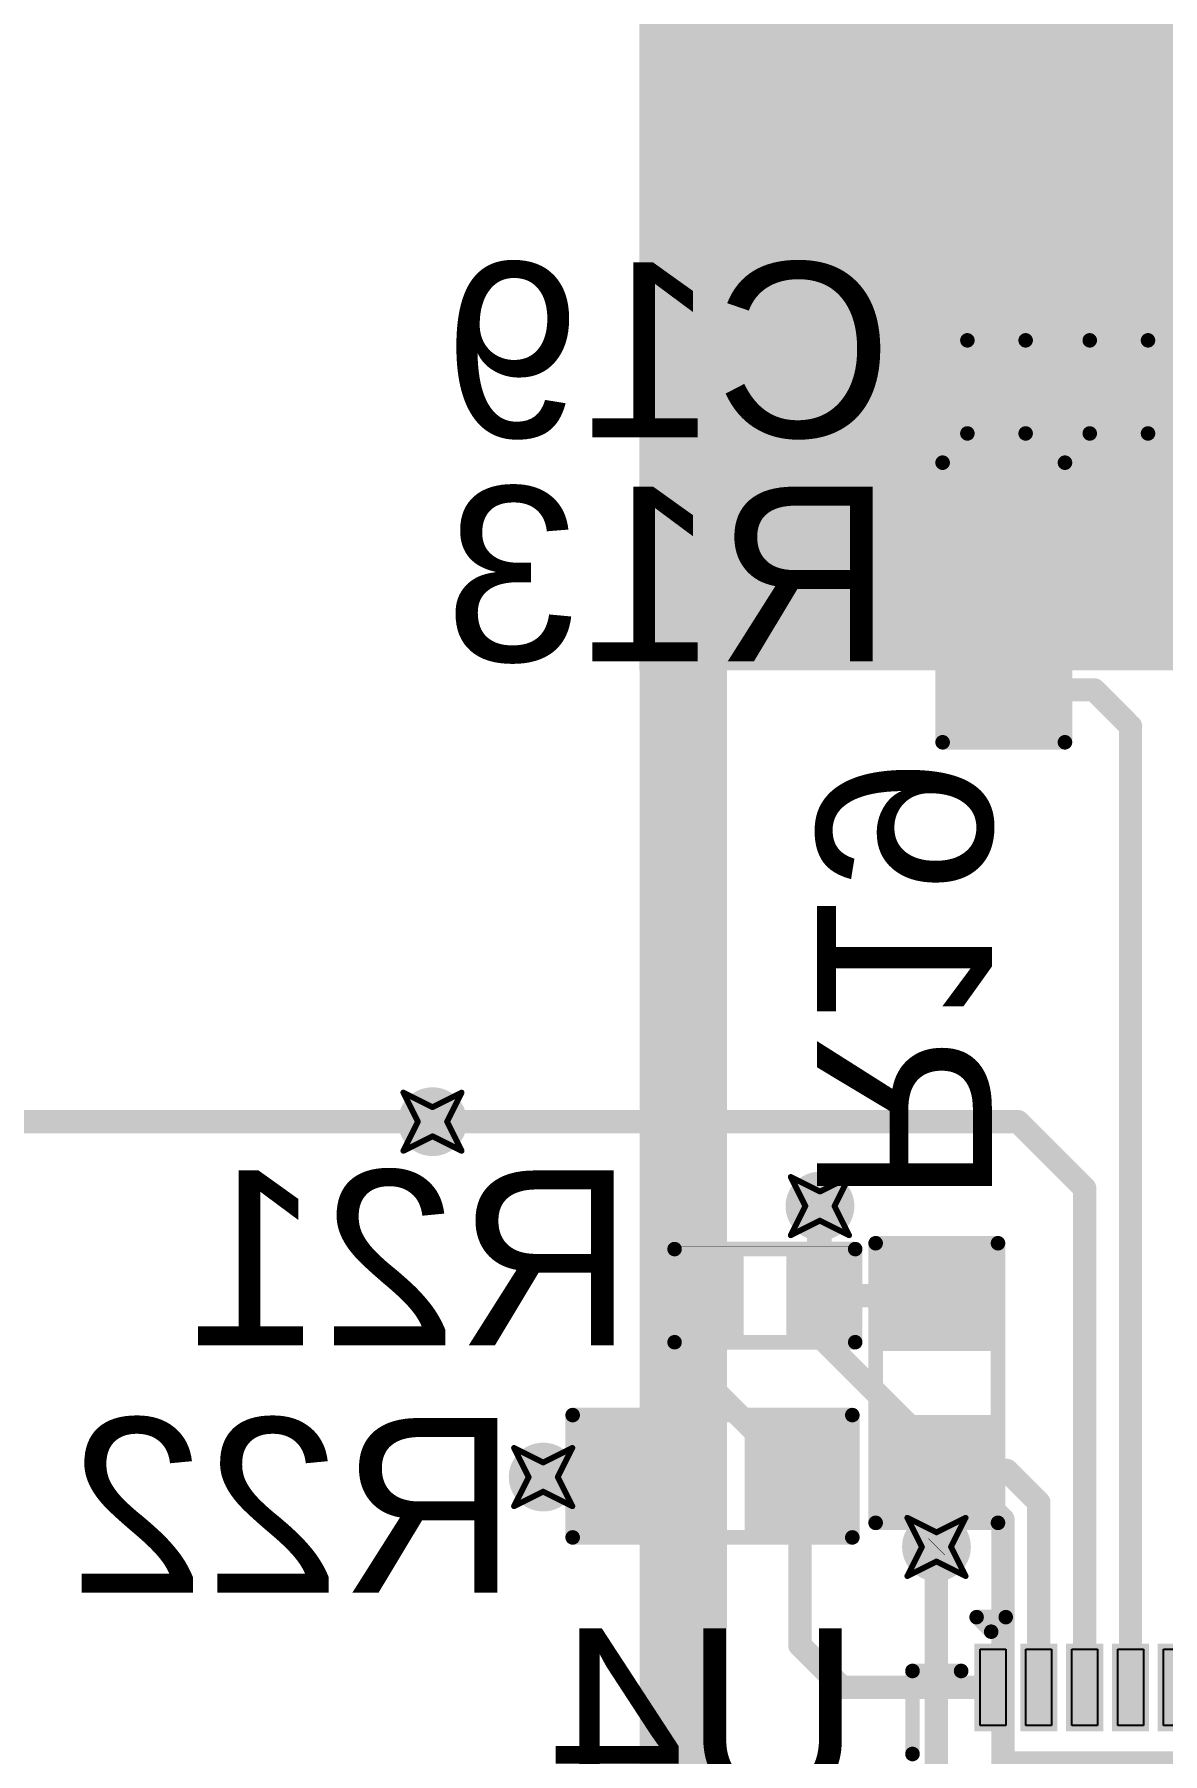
# Model space of a CAD drawing. Header units: inches. Extents: x -11 to 1110, y -7 to 455.
# Drawn here: x 604.53 to 614.37, y 16.03 to 31.02 of the extents above; entities that cross this region are included whole.
import ezdxf

# ---------------------------------------------------------------- set-up
doc = ezdxf.new("R2010")
doc.units = ezdxf.units.IN
for name, color, linetype in [('Bottom Layer', 5, 'Continuous'), ('Bottom Overlay', 54, 'Continuous'), ('Bottom Paste', 16, 'Continuous'), ('Bottom Solder', 6, 'Continuous'), ('Drill Drawing', 1, 'Continuous'), ('Top Layer', 1, 'Continuous'), ('Via Holes', 16, 'Continuous')]:
    doc.layers.add(name, color=color, linetype=linetype)
doc.styles.add('Arial', font='', dxfattribs={"height": 0.2})
doc.styles.get('Arial').set_extended_font_data('Arial')

# ---------------------------------------------------------------- blocks, each defined once
blk = doc.blocks.new('VQFN_CLIP_28_EP_3_5_4_5___B_7')
at = {"layer": 'Bottom Layer'}
for points in [[(-0.912, 1.825), (-0.912, 2.49), (-0.688, 2.49), (-0.688, 1.825)], [(-0.512, 1.825), (-0.512, 2.49), (-0.288, 2.49), (-0.288, 1.825)], [(-0.112, 1.825), (-0.112, 2.49), (0.112, 2.49), (0.112, 1.825)], [(0.288, 1.825), (0.288, 2.49), (0.512, 2.49), (0.512, 1.825)], [(0.688, 1.825), (0.688, 2.49), (0.912, 2.49), (0.912, 1.825)], [(-1.99, 1.488), (-1.99, 1.712), (-1.325, 1.712), (-1.325, 1.488)], [(1.325, 1.488), (1.325, 1.712), (1.99, 1.712), (1.99, 1.488)], [(-1.05, -1.55), (-1.05, 1.55), (1.05, 1.55), (1.05, -1.55)], [(-1.99, 1.088), (-1.99, 1.312), (-1.325, 1.312), (-1.325, 1.088)], [(1.325, 1.088), (1.325, 1.312), (1.99, 1.312), (1.99, 1.088)], [(-1.99, 0.688), (-1.99, 0.912), (-1.325, 0.912), (-1.325, 0.688)], [(1.325, 0.688), (1.325, 0.912), (1.99, 0.912), (1.99, 0.688)], [(-1.99, 0.288), (-1.99, 0.512), (-1.325, 0.512), (-1.325, 0.288)], [(1.325, 0.288), (1.325, 0.512), (1.99, 0.512), (1.99, 0.288)], [(-1.99, -0.112), (-1.99, 0.112), (-1.325, 0.112), (-1.325, -0.112)], [(1.325, -0.112), (1.325, 0.112), (1.99, 0.112), (1.99, -0.112)], [(-1.99, -0.512), (-1.99, -0.288), (-1.325, -0.288), (-1.325, -0.512)], [(1.325, -0.512), (1.325, -0.288), (1.99, -0.288), (1.99, -0.512)], [(-1.99, -0.912), (-1.99, -0.688), (-1.325, -0.688), (-1.325, -0.912)], [(1.325, -0.912), (1.325, -0.688), (1.99, -0.688), (1.99, -0.912)], [(-1.99, -1.312), (-1.99, -1.088), (-1.325, -1.088), (-1.325, -1.312)], [(1.325, -1.312), (1.325, -1.088), (1.99, -1.088), (1.99, -1.312)], [(-1.99, -1.712), (-1.99, -1.488), (-1.325, -1.488), (-1.325, -1.712)], [(1.325, -1.712), (1.325, -1.488), (1.99, -1.488), (1.99, -1.712)], [(-0.912, -2.49), (-0.912, -1.825), (-0.688, -1.825), (-0.688, -2.49)], [(-0.512, -2.49), (-0.512, -1.825), (-0.288, -1.825), (-0.288, -2.49)], [(-0.112, -2.49), (-0.112, -1.825), (0.112, -1.825), (0.112, -2.49)], [(0.288, -2.49), (0.288, -1.825), (0.512, -1.825), (0.512, -2.49)], [(0.688, -2.49), (0.688, -1.825), (0.912, -1.825), (0.912, -2.49)]]:
    blk.add_hatch(color=5, dxfattribs=at).paths.add_polyline_path(points)
at = {"layer": 'Bottom Solder'}
for points in [[(-0.962, 1.775), (-0.962, 2.54), (-0.638, 2.54), (-0.638, 1.775)], [(-0.562, 1.775), (-0.562, 2.54), (-0.238, 2.54), (-0.238, 1.775)], [(-0.162, 1.775), (-0.162, 2.54), (0.162, 2.54), (0.162, 1.775)], [(0.238, 1.775), (0.238, 2.54), (0.562, 2.54), (0.562, 1.775)], [(0.638, 1.775), (0.638, 2.54), (0.962, 2.54), (0.962, 1.775)], [(-2.04, 1.438), (-2.04, 1.762), (-1.275, 1.762), (-1.275, 1.438)], [(1.275, 1.438), (1.275, 1.762), (2.04, 1.762), (2.04, 1.438)], [(-1.1, -1.6), (-1.1, 1.6), (1.1, 1.6), (1.1, -1.6)], [(-2.04, 1.038), (-2.04, 1.362), (-1.275, 1.362), (-1.275, 1.038)], [(1.275, 1.038), (1.275, 1.362), (2.04, 1.362), (2.04, 1.038)], [(-2.04, 0.638), (-2.04, 0.962), (-1.275, 0.962), (-1.275, 0.638)], [(1.275, 0.638), (1.275, 0.962), (2.04, 0.962), (2.04, 0.638)], [(-2.04, 0.238), (-2.04, 0.562), (-1.275, 0.562), (-1.275, 0.238)], [(1.275, 0.238), (1.275, 0.562), (2.04, 0.562), (2.04, 0.238)], [(-2.04, -0.162), (-2.04, 0.162), (-1.275, 0.162), (-1.275, -0.162)], [(1.275, -0.162), (1.275, 0.162), (2.04, 0.162), (2.04, -0.162)], [(-2.04, -0.562), (-2.04, -0.238), (-1.275, -0.238), (-1.275, -0.562)], [(1.275, -0.562), (1.275, -0.238), (2.04, -0.238), (2.04, -0.562)], [(-2.04, -0.962), (-2.04, -0.638), (-1.275, -0.638), (-1.275, -0.962)], [(1.275, -0.962), (1.275, -0.638), (2.04, -0.638), (2.04, -0.962)], [(-2.04, -1.362), (-2.04, -1.038), (-1.275, -1.038), (-1.275, -1.362)], [(1.275, -1.362), (1.275, -1.038), (2.04, -1.038), (2.04, -1.362)], [(-2.04, -1.762), (-2.04, -1.438), (-1.275, -1.438), (-1.275, -1.762)], [(1.275, -1.762), (1.275, -1.438), (2.04, -1.438), (2.04, -1.762)], [(-0.962, -2.54), (-0.962, -1.775), (-0.638, -1.775), (-0.638, -2.54)], [(-0.562, -2.54), (-0.562, -1.775), (-0.238, -1.775), (-0.238, -2.54)], [(-0.162, -2.54), (-0.162, -1.775), (0.162, -1.775), (0.162, -2.54)], [(0.238, -2.54), (0.238, -1.775), (0.562, -1.775), (0.562, -2.54)], [(0.638, -2.54), (0.638, -1.775), (0.962, -1.775), (0.962, -2.54)]]:
    blk.add_hatch(color=6, dxfattribs=at).paths.add_polyline_path(points)
at = {"layer": 'Bottom Overlay'}
for points in [[(-1.077, 2.301, 0.127, 0.127, 0), (-1.801, 2.301, 0.127, 0.127, 0)], [(-1.801, 1.877, 0.127, 0.127, 0), (-1.801, 2.301, 0.127, 0.127, 0)], [(1.801, 2.301, 0.127, 0.127, 0), (1.077, 2.301, 0.127, 0.127, 0)], [(1.801, 1.877, 0.127, 0.127, 0), (1.801, 2.301, 0.127, 0.127, 0)], [(-2.271, -1.742, 0.127, 0.127, 0), (-2.271, -1.488, 0.127, 0.127, 0)], [(-2.144, -1.615, 0.127, 0.127, 0), (-2.271, -1.488, 0.127, 0.127, 0)], [(-2.271, -1.742, 0.127, 0.127, 0), (-2.144, -1.615, 0.127, 0.127, 0)], [(-1.801, -2.301, 0.127, 0.127, 0), (-1.801, -1.877, 0.127, 0.127, 0)], [(1.801, -2.301, 0.127, 0.127, 0), (1.801, -1.877, 0.127, 0.127, 0)], [(-1.077, -2.301, 0.127, 0.127, 0), (-1.801, -2.301, 0.127, 0.127, 0)], [(1.801, -2.301, 0.127, 0.127, 0), (1.077, -2.301, 0.127, 0.127, 0)]]:
    blk.add_lwpolyline(points, format="xyseb", dxfattribs=at)
for points in [[(-1.833, 2.301, 0.0635, 0.0635, 1), (-1.769, 2.301, 0.0635, 0.0635, 1)], [(-1.833, 2.301, 0.0635, 0.0635, 1), (-1.769, 2.301, 0.0635, 0.0635, 1)], [(-1.109, 2.301, 0.0635, 0.0635, 1), (-1.045, 2.301, 0.0635, 0.0635, 1)], [(1.045, 2.301, 0.0635, 0.0635, 1), (1.109, 2.301, 0.0635, 0.0635, 1)], [(1.769, 2.301, 0.0635, 0.0635, 1), (1.833, 2.301, 0.0635, 0.0635, 1)], [(1.769, 2.301, 0.0635, 0.0635, 1), (1.833, 2.301, 0.0635, 0.0635, 1)], [(-1.833, 1.877, 0.0635, 0.0635, 1), (-1.769, 1.877, 0.0635, 0.0635, 1)], [(1.769, 1.877, 0.0635, 0.0635, 1), (1.833, 1.877, 0.0635, 0.0635, 1)], [(-2.302, -1.488, 0.0635, 0.0635, 1), (-2.239, -1.488, 0.0635, 0.0635, 1)], [(-2.302, -1.488, 0.0635, 0.0635, 1), (-2.239, -1.488, 0.0635, 0.0635, 1)], [(-2.175, -1.615, 0.0635, 0.0635, 1), (-2.112, -1.615, 0.0635, 0.0635, 1)], [(-2.175, -1.615, 0.0635, 0.0635, 1), (-2.112, -1.615, 0.0635, 0.0635, 1)], [(-2.302, -1.742, 0.0635, 0.0635, 1), (-2.239, -1.742, 0.0635, 0.0635, 1)], [(-2.302, -1.742, 0.0635, 0.0635, 1), (-2.239, -1.742, 0.0635, 0.0635, 1)], [(-1.833, -1.877, 0.0635, 0.0635, 1), (-1.769, -1.877, 0.0635, 0.0635, 1)], [(1.769, -1.877, 0.0635, 0.0635, 1), (1.833, -1.877, 0.0635, 0.0635, 1)], [(-1.833, -2.301, 0.0635, 0.0635, 1), (-1.769, -2.301, 0.0635, 0.0635, 1)], [(-1.833, -2.301, 0.0635, 0.0635, 1), (-1.769, -2.301, 0.0635, 0.0635, 1)], [(-1.109, -2.301, 0.0635, 0.0635, 1), (-1.045, -2.301, 0.0635, 0.0635, 1)], [(1.045, -2.301, 0.0635, 0.0635, 1), (1.109, -2.301, 0.0635, 0.0635, 1)], [(1.769, -2.301, 0.0635, 0.0635, 1), (1.833, -2.301, 0.0635, 0.0635, 1)], [(1.769, -2.301, 0.0635, 0.0635, 1), (1.833, -2.301, 0.0635, 0.0635, 1)]]:
    blk.add_lwpolyline(points, format="xyseb", close=True, dxfattribs=at)
at = {"layer": 'Bottom Paste'}
for p, q in [((-0.912, 1.825), (-0.912, 2.49)), ((-0.912, 2.49), (-0.688, 2.49)), ((-0.688, 2.49), (-0.688, 1.825)), ((-0.512, 1.825), (-0.512, 2.49)), ((-0.512, 2.49), (-0.288, 2.49)), ((-0.288, 2.49), (-0.288, 1.825)), ((-0.112, 1.825), (-0.112, 2.49)), ((-0.112, 2.49), (0.112, 2.49)), ((0.112, 2.49), (0.112, 1.825)), ((0.288, 1.825), (0.288, 2.49)), ((0.288, 2.49), (0.512, 2.49)), ((0.512, 2.49), (0.512, 1.825)), ((0.688, 1.825), (0.688, 2.49)), ((0.688, 2.49), (0.912, 2.49)), ((0.912, 2.49), (0.912, 1.825)), ((-0.688, 1.825), (-0.912, 1.825)), ((-0.688, 1.825), (-0.688, 1.825)), ((-0.288, 1.825), (-0.512, 1.825)), ((-0.288, 1.825), (-0.288, 1.825)), ((0.112, 1.825), (-0.112, 1.825)), ((0.112, 1.825), (0.112, 1.825)), ((0.512, 1.825), (0.288, 1.825)), ((0.512, 1.825), (0.512, 1.825)), ((0.912, 1.825), (0.688, 1.825)), ((0.912, 1.825), (0.912, 1.825)), ((-1.99, 1.488), (-1.99, 1.712)), ((-1.99, 1.712), (-1.325, 1.712)), ((-1.325, 1.712), (-1.325, 1.488)), ((1.325, 1.488), (1.325, 1.712)), ((1.325, 1.712), (1.99, 1.712)), ((1.99, 1.712), (1.99, 1.488)), ((-1.325, 1.488), (-1.99, 1.488)), ((-1.325, 1.488), (-1.325, 1.488)), ((1.99, 1.488), (1.325, 1.488)), ((1.99, 1.488), (1.99, 1.488)), ((-1.99, 1.312), (-1.325, 1.312)), ((-1.99, 1.088), (-1.99, 1.312)), ((-1.99, 1.312), (-1.99, 1.312)), ((-1.325, 1.312), (-1.325, 1.088)), ((-0.9, 1.3), (0.9, 1.3)), ((-0.9, -1.3), (-0.9, 1.3)), ((-0.9, 1.3), (-0.9, 1.3)), ((0.9, 1.3), (0.9, -1.3)), ((1.325, 1.088), (1.325, 1.312)), ((1.325, 1.312), (1.99, 1.312)), ((1.99, 1.312), (1.99, 1.088)), ((-1.325, 1.088), (-1.99, 1.088)), ((1.99, 1.088), (1.325, 1.088)), ((1.99, 1.088), (1.99, 1.088)), ((-1.99, 0.688), (-1.99, 0.912)), ((-1.99, 0.912), (-1.325, 0.912)), ((-1.325, 0.912), (-1.325, 0.688)), ((1.325, 0.912), (1.99, 0.912)), ((1.325, 0.688), (1.325, 0.912)), ((1.325, 0.912), (1.325, 0.912)), ((1.99, 0.912), (1.99, 0.688)), ((-1.325, 0.688), (-1.99, 0.688)), ((-1.325, 0.688), (-1.325, 0.688)), ((1.99, 0.688), (1.325, 0.688)), ((-1.99, 0.288), (-1.99, 0.512)), ((-1.99, 0.512), (-1.325, 0.512)), ((-1.325, 0.512), (-1.325, 0.288)), ((1.325, 0.512), (1.99, 0.512)), ((1.325, 0.288), (1.325, 0.512)), ((1.325, 0.512), (1.325, 0.512)), ((1.99, 0.512), (1.99, 0.288)), ((-1.325, 0.288), (-1.99, 0.288)), ((-1.325, 0.288), (-1.325, 0.288)), ((1.99, 0.288), (1.325, 0.288)), ((-1.99, -0.112), (-1.99, 0.112)), ((-1.99, 0.112), (-1.325, 0.112)), ((-1.325, 0.112), (-1.325, -0.112)), ((1.325, 0.112), (1.99, 0.112)), ((1.325, -0.112), (1.325, 0.112)), ((1.325, 0.112), (1.325, 0.112)), ((1.99, 0.112), (1.99, -0.112)), ((-1.325, -0.112), (-1.99, -0.112)), ((-1.325, -0.112), (-1.325, -0.112)), ((1.99, -0.112), (1.325, -0.112)), ((-1.99, -0.512), (-1.99, -0.288)), ((-1.99, -0.288), (-1.325, -0.288)), ((-1.325, -0.288), (-1.325, -0.512)), ((1.325, -0.288), (1.99, -0.288)), ((1.325, -0.512), (1.325, -0.288)), ((1.325, -0.288), (1.325, -0.288)), ((1.99, -0.288), (1.99, -0.512)), ((-1.325, -0.512), (-1.99, -0.512)), ((-1.325, -0.512), (-1.325, -0.512)), ((1.99, -0.512), (1.325, -0.512)), ((-1.99, -0.912), (-1.99, -0.688)), ((-1.99, -0.688), (-1.325, -0.688)), ((-1.325, -0.688), (-1.325, -0.912)), ((1.325, -0.688), (1.99, -0.688)), ((1.325, -0.912), (1.325, -0.688)), ((1.325, -0.688), (1.325, -0.688)), ((1.99, -0.688), (1.99, -0.912)), ((-1.325, -0.912), (-1.99, -0.912)), ((-1.325, -0.912), (-1.325, -0.912)), ((1.99, -0.912), (1.325, -0.912)), ((-1.99, -1.088), (-1.325, -1.088)), ((-1.99, -1.312), (-1.99, -1.088)), ((-1.99, -1.088), (-1.99, -1.088)), ((-1.325, -1.088), (-1.325, -1.312)), ((1.325, -1.088), (1.99, -1.088)), ((1.325, -1.312), (1.325, -1.088)), ((1.325, -1.088), (1.325, -1.088)), ((1.99, -1.088), (1.99, -1.312)), ((-1.325, -1.312), (-1.99, -1.312)), ((0.9, -1.3), (-0.9, -1.3)), ((1.99, -1.312), (1.325, -1.312)), ((-1.99, -1.488), (-1.325, -1.488)), ((-1.99, -1.712), (-1.99, -1.488)), ((-1.99, -1.488), (-1.99, -1.488)), ((-1.325, -1.488), (-1.325, -1.712)), ((1.325, -1.488), (1.99, -1.488)), ((1.325, -1.712), (1.325, -1.488)), ((1.325, -1.488), (1.325, -1.488)), ((1.99, -1.488), (1.99, -1.712)), ((-1.325, -1.712), (-1.99, -1.712)), ((1.99, -1.712), (1.325, -1.712)), ((-0.912, -2.49), (-0.912, -1.825)), ((-0.912, -1.825), (-0.688, -1.825)), ((-0.688, -1.825), (-0.688, -2.49)), ((-0.512, -1.825), (-0.288, -1.825)), ((-0.512, -2.49), (-0.512, -1.825)), ((-0.512, -1.825), (-0.512, -1.825)), ((-0.288, -1.825), (-0.288, -2.49)), ((-0.112, -1.825), (0.112, -1.825)), ((-0.112, -2.49), (-0.112, -1.825)), ((-0.112, -1.825), (-0.112, -1.825)), ((0.112, -1.825), (0.112, -2.49)), ((0.288, -2.49), (0.288, -1.825)), ((0.288, -1.825), (0.512, -1.825)), ((0.512, -1.825), (0.512, -2.49)), ((0.688, -2.49), (0.688, -1.825)), ((0.688, -1.825), (0.912, -1.825)), ((0.912, -1.825), (0.912, -2.49)), ((-0.688, -2.49), (-0.912, -2.49)), ((-0.688, -2.49), (-0.688, -2.49)), ((-0.288, -2.49), (-0.512, -2.49)), ((0.112, -2.49), (-0.112, -2.49)), ((0.512, -2.49), (0.288, -2.49)), ((0.512, -2.49), (0.512, -2.49)), ((0.912, -2.49), (0.688, -2.49)), ((0.912, -2.49), (0.912, -2.49))]:
    blk.add_line(p, q, dxfattribs=at)
blk = doc.blocks.new('R___0603_B_30')
at = {"layer": 'Bottom Layer'}
for points in [[(-1.143, -0.4445), (-1.143, 0.4445), (-0.381, 0.4445), (-0.381, -0.4445)], [(0.381, -0.4445), (0.381, 0.4445), (1.143, 0.4445), (1.143, -0.4445)]]:
    blk.add_hatch(color=5, dxfattribs=at).paths.add_polyline_path(points)
at = {"layer": 'Bottom Paste'}
for points in [[(-1.143, -0.4445), (-1.143, 0.4445), (-0.381, 0.4445), (-0.381, -0.4445)], [(0.381, -0.4445), (0.381, 0.4445), (1.143, 0.4445), (1.143, -0.4445)]]:
    blk.add_hatch(color=16, dxfattribs=at).paths.add_polyline_path(points)
at = {"layer": 'Bottom Solder'}
for points in [[(-1.2446, -0.5461), (-1.2446, 0.5461), (-0.2794, 0.5461), (-0.2794, -0.5461)], [(0.2794, -0.5461), (0.2794, 0.5461), (1.2446, 0.5461), (1.2446, -0.5461)]]:
    blk.add_hatch(color=6, dxfattribs=at).paths.add_polyline_path(points)
at = {"layer": 'Bottom Overlay'}
for points in [[(-1.2192, 0.5334, 0.127, 0.127, 0), (1.2192, 0.5334, 0.127, 0.127, 0)], [(-1.2192, -0.5334, 0.127, 0.127, 0), (-1.2192, 0.5334, 0.127, 0.127, 0)], [(1.2192, -0.5334, 0.127, 0.127, 0), (1.2192, 0.5334, 0.127, 0.127, 0)], [(-1.2192, -0.5334, 0.127, 0.127, 0), (1.2192, -0.5334, 0.127, 0.127, 0)]]:
    blk.add_lwpolyline(points, format="xyseb", dxfattribs=at)
for points in [[(-1.25095, 0.5334, 0.0635, 0.0635, 1), (-1.18745, 0.5334, 0.0635, 0.0635, 1)], [(-1.25095, 0.5334, 0.0635, 0.0635, 1), (-1.18745, 0.5334, 0.0635, 0.0635, 1)], [(1.18745, 0.5334, 0.0635, 0.0635, 1), (1.25095, 0.5334, 0.0635, 0.0635, 1)], [(1.18745, 0.5334, 0.0635, 0.0635, 1), (1.25095, 0.5334, 0.0635, 0.0635, 1)], [(-1.25095, -0.5334, 0.0635, 0.0635, 1), (-1.18745, -0.5334, 0.0635, 0.0635, 1)], [(-1.25095, -0.5334, 0.0635, 0.0635, 1), (-1.18745, -0.5334, 0.0635, 0.0635, 1)], [(1.18745, -0.5334, 0.0635, 0.0635, 1), (1.25095, -0.5334, 0.0635, 0.0635, 1)], [(1.18745, -0.5334, 0.0635, 0.0635, 1), (1.25095, -0.5334, 0.0635, 0.0635, 1)]]:
    blk.add_lwpolyline(points, format="xyseb", close=True, dxfattribs=at)
blk = doc.blocks.new('R___0402_B_31')
at = {"layer": 'Bottom Layer'}
for points in [[(-0.241, 0.317), (-0.241, -0.318), (-0.699, -0.318), (-0.699, 0.317)], [(0.699, 0.317), (0.699, -0.318), (0.241, -0.318), (0.241, 0.317)]]:
    blk.add_hatch(color=5, dxfattribs=at).paths.add_polyline_path(points)
at = {"layer": 'Bottom Paste'}
for points in [[(-0.241, 0.317), (-0.241, -0.318), (-0.699, -0.318), (-0.699, 0.317)], [(0.699, 0.317), (0.699, -0.318), (0.241, -0.318), (0.241, 0.317)]]:
    blk.add_hatch(color=16, dxfattribs=at).paths.add_polyline_path(points)
at = {"layer": 'Bottom Solder'}
for points in [[(-0.186, 0.373), (-0.186, -0.373), (-0.754, -0.373), (-0.754, 0.373)], [(0.754, 0.373), (0.754, -0.373), (0.186, -0.373), (0.186, 0.373)]]:
    blk.add_hatch(color=6, dxfattribs=at).paths.add_polyline_path(points)
at = {"layer": 'Bottom Overlay'}
for points in [[(-0.787, 0.406, 0.127, 0.127, 0), (0.787, 0.406, 0.127, 0.127, 0)], [(-0.787, -0.406, 0.127, 0.127, 0), (-0.787, 0.406, 0.127, 0.127, 0)], [(0.787, -0.406, 0.127, 0.127, 0), (0.787, 0.406, 0.127, 0.127, 0)], [(-0.813, 0.432, 0.00323, 0.00323, 0), (0.813, 0.432, 0.00323, 0.00323, 0)], [(-0.787, -0.406, 0.127, 0.127, 0), (0.787, -0.406, 0.127, 0.127, 0)]]:
    blk.add_lwpolyline(points, format="xyseb", dxfattribs=at)
for points in [[(-0.819, 0.406, 0.0635, 0.0635, 1), (-0.756, 0.406, 0.0635, 0.0635, 1)], [(-0.819, 0.406, 0.0635, 0.0635, 1), (-0.756, 0.406, 0.0635, 0.0635, 1)], [(0.756, 0.406, 0.0635, 0.0635, 1), (0.819, 0.406, 0.0635, 0.0635, 1)], [(0.756, 0.406, 0.0635, 0.0635, 1), (0.819, 0.406, 0.0635, 0.0635, 1)], [(-0.814, 0.432, 0.00161, 0.00161, 1), (-0.812, 0.432, 0.00161, 0.00161, 1)], [(0.812, 0.432, 0.00161, 0.00161, 1), (0.814, 0.432, 0.00161, 0.00161, 1)], [(-0.819, -0.406, 0.0635, 0.0635, 1), (-0.756, -0.406, 0.0635, 0.0635, 1)], [(-0.819, -0.406, 0.0635, 0.0635, 1), (-0.756, -0.406, 0.0635, 0.0635, 1)], [(0.756, -0.406, 0.0635, 0.0635, 1), (0.819, -0.406, 0.0635, 0.0635, 1)], [(0.756, -0.406, 0.0635, 0.0635, 1), (0.819, -0.406, 0.0635, 0.0635, 1)]]:
    blk.add_lwpolyline(points, format="xyseb", close=True, dxfattribs=at)
blk = doc.blocks.new('R___0603_B_32')
at = {"layer": 'Bottom Layer'}
for points in [[(-1.143, -0.4445), (-1.143, 0.4445), (-0.381, 0.4445), (-0.381, -0.4445)], [(0.381, -0.4445), (0.381, 0.4445), (1.143, 0.4445), (1.143, -0.4445)]]:
    blk.add_hatch(color=5, dxfattribs=at).paths.add_polyline_path(points)
at = {"layer": 'Bottom Paste'}
for points in [[(-1.143, -0.4445), (-1.143, 0.4445), (-0.381, 0.4445), (-0.381, -0.4445)], [(0.381, -0.4445), (0.381, 0.4445), (1.143, 0.4445), (1.143, -0.4445)]]:
    blk.add_hatch(color=16, dxfattribs=at).paths.add_polyline_path(points)
at = {"layer": 'Bottom Solder'}
for points in [[(-1.2446, -0.5461), (-1.2446, 0.5461), (-0.2794, 0.5461), (-0.2794, -0.5461)], [(0.2794, -0.5461), (0.2794, 0.5461), (1.2446, 0.5461), (1.2446, -0.5461)]]:
    blk.add_hatch(color=6, dxfattribs=at).paths.add_polyline_path(points)
at = {"layer": 'Bottom Overlay'}
for points in [[(1.2192, 0.5334, 0.127, 0.127, 0), (-1.2192, 0.5334, 0.127, 0.127, 0)], [(-1.2192, -0.5334, 0.127, 0.127, 0), (-1.2192, 0.5334, 0.127, 0.127, 0)], [(1.2192, -0.5334, 0.127, 0.127, 0), (1.2192, 0.5334, 0.127, 0.127, 0)], [(1.2192, -0.5334, 0.127, 0.127, 0), (-1.2192, -0.5334, 0.127, 0.127, 0)]]:
    blk.add_lwpolyline(points, format="xyseb", dxfattribs=at)
for points in [[(-1.25095, 0.5334, 0.0635, 0.0635, 1), (-1.18745, 0.5334, 0.0635, 0.0635, 1)], [(-1.25095, 0.5334, 0.0635, 0.0635, 1), (-1.18745, 0.5334, 0.0635, 0.0635, 1)], [(1.18745, 0.5334, 0.0635, 0.0635, 1), (1.25095, 0.5334, 0.0635, 0.0635, 1)], [(1.18745, 0.5334, 0.0635, 0.0635, 1), (1.25095, 0.5334, 0.0635, 0.0635, 1)], [(-1.25095, -0.5334, 0.0635, 0.0635, 1), (-1.18745, -0.5334, 0.0635, 0.0635, 1)], [(-1.25095, -0.5334, 0.0635, 0.0635, 1), (-1.18745, -0.5334, 0.0635, 0.0635, 1)], [(1.18745, -0.5334, 0.0635, 0.0635, 1), (1.25095, -0.5334, 0.0635, 0.0635, 1)], [(1.18745, -0.5334, 0.0635, 0.0635, 1), (1.25095, -0.5334, 0.0635, 0.0635, 1)]]:
    blk.add_lwpolyline(points, format="xyseb", close=True, dxfattribs=at)
blk = doc.blocks.new('R___0603_B_38')
at = {"layer": 'Bottom Layer'}
for points in [[(-1.143, -0.4445), (-1.143, 0.4445), (-0.381, 0.4445), (-0.381, -0.4445)], [(0.381, -0.4445), (0.381, 0.4445), (1.143, 0.4445), (1.143, -0.4445)]]:
    blk.add_hatch(color=5, dxfattribs=at).paths.add_polyline_path(points)
at = {"layer": 'Bottom Paste'}
for points in [[(-1.143, -0.4445), (-1.143, 0.4445), (-0.381, 0.4445), (-0.381, -0.4445)], [(0.381, -0.4445), (0.381, 0.4445), (1.143, 0.4445), (1.143, -0.4445)]]:
    blk.add_hatch(color=16, dxfattribs=at).paths.add_polyline_path(points)
at = {"layer": 'Bottom Solder'}
for points in [[(-1.2446, -0.5461), (-1.2446, 0.5461), (-0.2794, 0.5461), (-0.2794, -0.5461)], [(0.2794, -0.5461), (0.2794, 0.5461), (1.2446, 0.5461), (1.2446, -0.5461)]]:
    blk.add_hatch(color=6, dxfattribs=at).paths.add_polyline_path(points)
at = {"layer": 'Bottom Overlay'}
for points in [[(-1.2192, 0.5334, 0.127, 0.127, 0), (1.2192, 0.5334, 0.127, 0.127, 0)], [(-1.2192, 0.5334, 0.127, 0.127, 0), (-1.2192, -0.5334, 0.127, 0.127, 0)], [(1.2192, 0.5334, 0.127, 0.127, 0), (1.2192, -0.5334, 0.127, 0.127, 0)], [(-1.2192, -0.5334, 0.127, 0.127, 0), (1.2192, -0.5334, 0.127, 0.127, 0)]]:
    blk.add_lwpolyline(points, format="xyseb", dxfattribs=at)
for points in [[(-1.25095, 0.5334, 0.0635, 0.0635, 1), (-1.18745, 0.5334, 0.0635, 0.0635, 1)], [(-1.25095, 0.5334, 0.0635, 0.0635, 1), (-1.18745, 0.5334, 0.0635, 0.0635, 1)], [(1.18745, 0.5334, 0.0635, 0.0635, 1), (1.25095, 0.5334, 0.0635, 0.0635, 1)], [(1.18745, 0.5334, 0.0635, 0.0635, 1), (1.25095, 0.5334, 0.0635, 0.0635, 1)], [(-1.25095, -0.5334, 0.0635, 0.0635, 1), (-1.18745, -0.5334, 0.0635, 0.0635, 1)], [(-1.25095, -0.5334, 0.0635, 0.0635, 1), (-1.18745, -0.5334, 0.0635, 0.0635, 1)], [(1.18745, -0.5334, 0.0635, 0.0635, 1), (1.25095, -0.5334, 0.0635, 0.0635, 1)], [(1.18745, -0.5334, 0.0635, 0.0635, 1), (1.25095, -0.5334, 0.0635, 0.0635, 1)]]:
    blk.add_lwpolyline(points, format="xyseb", close=True, dxfattribs=at)
blk = doc.blocks.new('C___0402_B_251')
at = {"layer": 'Bottom Layer'}
for points in [[(-0.241, 0.317), (-0.241, -0.318), (-0.699, -0.318), (-0.699, 0.317)], [(0.699, 0.317), (0.699, -0.318), (0.241, -0.318), (0.241, 0.317)]]:
    blk.add_hatch(color=5, dxfattribs=at).paths.add_polyline_path(points)
at = {"layer": 'Bottom Paste'}
for points in [[(-0.241, 0.317), (-0.241, -0.318), (-0.699, -0.318), (-0.699, 0.317)], [(0.699, 0.317), (0.699, -0.318), (0.241, -0.318), (0.241, 0.317)]]:
    blk.add_hatch(color=16, dxfattribs=at).paths.add_polyline_path(points)
at = {"layer": 'Bottom Solder'}
for points in [[(-0.181, 0.377), (-0.181, -0.377), (-0.758, -0.377), (-0.758, 0.377)], [(0.758, 0.377), (0.758, -0.377), (0.181, -0.377), (0.181, 0.377)]]:
    blk.add_hatch(color=6, dxfattribs=at).paths.add_polyline_path(points)
at = {"layer": 'Bottom Overlay'}
for points in [[(-0.787, 0.406, 0.127, 0.127, 0), (-0.279, 0.406, 0.127, 0.127, 0)], [(-0.787, -0.406, 0.127, 0.127, 0), (-0.787, 0.406, 0.127, 0.127, 0)], [(0.279, 0.406, 0.127, 0.127, 0), (0.787, 0.406, 0.127, 0.127, 0)], [(0.787, -0.406, 0.127, 0.127, 0), (0.787, 0.406, 0.127, 0.127, 0)], [(-0.787, -0.406, 0.127, 0.127, 0), (-0.279, -0.406, 0.127, 0.127, 0)], [(0.279, -0.406, 0.127, 0.127, 0), (0.787, -0.406, 0.127, 0.127, 0)]]:
    blk.add_lwpolyline(points, format="xyseb", dxfattribs=at)
for points in [[(-0.819, 0.406, 0.0635, 0.0635, 1), (-0.756, 0.406, 0.0635, 0.0635, 1)], [(-0.819, 0.406, 0.0635, 0.0635, 1), (-0.756, 0.406, 0.0635, 0.0635, 1)], [(-0.311, 0.406, 0.0635, 0.0635, 1), (-0.248, 0.406, 0.0635, 0.0635, 1)], [(0.248, 0.406, 0.0635, 0.0635, 1), (0.311, 0.406, 0.0635, 0.0635, 1)], [(0.756, 0.406, 0.0635, 0.0635, 1), (0.819, 0.406, 0.0635, 0.0635, 1)], [(0.756, 0.406, 0.0635, 0.0635, 1), (0.819, 0.406, 0.0635, 0.0635, 1)], [(-0.819, -0.406, 0.0635, 0.0635, 1), (-0.756, -0.406, 0.0635, 0.0635, 1)], [(-0.819, -0.406, 0.0635, 0.0635, 1), (-0.756, -0.406, 0.0635, 0.0635, 1)], [(-0.311, -0.406, 0.0635, 0.0635, 1), (-0.248, -0.406, 0.0635, 0.0635, 1)], [(0.248, -0.406, 0.0635, 0.0635, 1), (0.311, -0.406, 0.0635, 0.0635, 1)], [(0.756, -0.406, 0.0635, 0.0635, 1), (0.819, -0.406, 0.0635, 0.0635, 1)], [(0.756, -0.406, 0.0635, 0.0635, 1), (0.819, -0.406, 0.0635, 0.0635, 1)]]:
    blk.add_lwpolyline(points, format="xyseb", close=True, dxfattribs=at)

msp = doc.modelspace()

# ---------------------------------------------------------------- hatches: boundary and pattern name
at = {"layer": 'Bottom Layer'}
msp.add_hatch(color=5, dxfattribs=at).paths.add_polyline_path([(612.702, 27.972), (613.261, 27.972), (613.261, 28.353), (612.702, 28.353)])
h = msp.add_hatch(color=5, dxfattribs=at)
edge = h.paths.add_edge_path()
edge.add_arc((608, 21.539), 0.3, 0, 360)
h = msp.add_hatch(color=5, dxfattribs=at)
edge = h.paths.add_edge_path()
edge.add_arc((611.378, 20.803), 0.3, 0, 360)
h = msp.add_hatch(color=5, dxfattribs=at)
edge = h.paths.add_edge_path()
edge.add_arc((608.965, 18.44), 0.3, 0, 360)
h = msp.add_hatch(color=5, dxfattribs=at)
edge = h.paths.add_edge_path()
edge.add_arc((612.394, 17.831), 0.3, 0, 360)
at = {"layer": 'Top Layer'}
msp.add_hatch(color=1, dxfattribs=at).paths.add_polyline_path([(669.493, 25.476), (609.803, 25.476), (609.803, 39.878), (669.493, 39.878)])
h = msp.add_hatch(color=1, dxfattribs=at)
edge = h.paths.add_edge_path()
edge.add_arc((608, 21.539), 0.3, 0, 360)
h = msp.add_hatch(color=1, dxfattribs=at)
edge = h.paths.add_edge_path()
edge.add_arc((611.378, 20.803), 0.3, 0, 360)
h = msp.add_hatch(color=1, dxfattribs=at)
edge = h.paths.add_edge_path()
edge.add_arc((608.965, 18.44), 0.3, 0, 360)
h = msp.add_hatch(color=1, dxfattribs=at)
edge = h.paths.add_edge_path()
edge.add_arc((612.394, 17.831), 0.3, 0, 360)
at = {"layer": 'Via Holes'}
h = msp.add_hatch(color=7, dxfattribs=at)
edge = h.paths.add_edge_path()
edge.add_arc((608, 21.539), 0.15, 0, 360)
h = msp.add_hatch(color=7, dxfattribs=at)
edge = h.paths.add_edge_path()
edge.add_arc((611.378, 20.803), 0.15, 0, 360)
h = msp.add_hatch(color=7, dxfattribs=at)
edge = h.paths.add_edge_path()
edge.add_arc((608.965, 18.44), 0.15, 0, 360)
h = msp.add_hatch(color=7, dxfattribs=at)
edge = h.paths.add_edge_path()
edge.add_arc((612.394, 17.831), 0.15, 0, 360)

# ---------------------------------------------------------------- linework, layer by layer
at = {"layer": 'Bottom Layer'}
for points in [[(612.981, 26.829, 0.559, 0.559, 0), (612.981, 27.947, 0.559, 0.559, 0)], [(613.972, 27.947, 0.559, 0.559, 0), (616.131, 27.947, 0.559, 0.559, 0)], [(612.981, 25.305, 0.203, 0.203, 0), (613.769, 25.305, 0.203, 0.203, 0)], [(613.769, 25.305, 0.203, 0.203, 0), (614.086, 24.987, 0.203, 0.203, 0)], [(614.086, 16.606, 0.203, 0.203, 0), (614.086, 24.987, 0.203, 0.203, 0)], [(608, 21.539, 0.203, 0.203, 0), (613.105, 21.539, 0.203, 0.203, 0)], [(613.105, 21.539, 0.203, 0.203, 0), (613.686, 20.958, 0.203, 0.203, 0)], [(613.686, 16.606, 0.203, 0.203, 0), (613.686, 20.958, 0.203, 0.203, 0)], [(611.368, 20.022, 0.203, 0.203, 0), (611.368, 20.793, 0.203, 0.203, 0)], [(610.428, 19.222, 0.203, 0.203, 0), (610.428, 20.022, 0.203, 0.203, 0)], [(611.368, 20.022, 0.203, 0.203, 0), (612.397, 20.022, 0.203, 0.203, 0)], [(610.428, 19.222, 0.203, 0.203, 0), (611.203, 18.447, 0.203, 0.203, 0)], [(612.397, 17.834, 0.203, 0.203, 0), (612.397, 18.498, 0.203, 0.203, 0)], [(612.397, 18.498, 0.203, 0.203, 0), (613.007, 18.498, 0.203, 0.203, 0)], [(613.007, 18.498, 0.203, 0.203, 0), (613.286, 18.218, 0.203, 0.203, 0)], [(611.203, 16.974, 0.203, 0.203, 0), (611.203, 18.447, 0.203, 0.203, 0)], [(613.286, 16.606, 0.203, 0.203, 0), (613.286, 18.218, 0.203, 0.203, 0)], [(612.394, 17.831, 0.203, 0.203, 0), (612.397, 17.834, 0.203, 0.203, 0)], [(611.203, 16.974, 0.203, 0.203, 0), (611.571, 16.606, 0.203, 0.203, 0)], [(611.571, 16.606, 0.203, 0.203, 0), (612.886, 16.606, 0.203, 0.203, 0)]]:
    msp.add_lwpolyline(points, format="xyseb", dxfattribs=at)
for points in [[(612.841, 27.947, 0.279, 0.279, 1), (613.121, 27.947, 0.279, 0.279, 1)], [(613.832, 27.947, 0.279, 0.279, 1), (614.111, 27.947, 0.279, 0.279, 1)], [(612.841, 26.829, 0.279, 0.279, 1), (613.121, 26.829, 0.279, 0.279, 1)], [(612.93, 25.305, 0.102, 0.102, 1), (613.032, 25.305, 0.102, 0.102, 1)], [(613.718, 25.305, 0.102, 0.102, 1), (613.819, 25.305, 0.102, 0.102, 1)], [(613.718, 25.305, 0.102, 0.102, 1), (613.819, 25.305, 0.102, 0.102, 1)], [(614.035, 24.987, 0.102, 0.102, 1), (614.137, 24.987, 0.102, 0.102, 1)], [(614.035, 24.987, 0.102, 0.102, 1), (614.137, 24.987, 0.102, 0.102, 1)], [(607.949, 21.539, 0.102, 0.102, 1), (608.051, 21.539, 0.102, 0.102, 1)], [(613.054, 21.539, 0.102, 0.102, 1), (613.156, 21.539, 0.102, 0.102, 1)], [(613.054, 21.539, 0.102, 0.102, 1), (613.156, 21.539, 0.102, 0.102, 1)], [(613.635, 20.958, 0.102, 0.102, 1), (613.737, 20.958, 0.102, 0.102, 1)], [(613.635, 20.958, 0.102, 0.102, 1), (613.737, 20.958, 0.102, 0.102, 1)], [(611.317, 20.793, 0.102, 0.102, 1), (611.419, 20.793, 0.102, 0.102, 1)], [(610.378, 20.022, 0.102, 0.102, 1), (610.479, 20.022, 0.102, 0.102, 1)], [(611.317, 20.022, 0.102, 0.102, 1), (611.419, 20.022, 0.102, 0.102, 1)], [(611.317, 20.022, 0.102, 0.102, 1), (611.419, 20.022, 0.102, 0.102, 1)], [(612.346, 20.022, 0.102, 0.102, 1), (612.448, 20.022, 0.102, 0.102, 1)], [(610.378, 19.222, 0.102, 0.102, 1), (610.479, 19.222, 0.102, 0.102, 1)], [(610.378, 19.222, 0.102, 0.102, 1), (610.479, 19.222, 0.102, 0.102, 1)], [(612.346, 18.498, 0.102, 0.102, 1), (612.448, 18.498, 0.102, 0.102, 1)], [(612.346, 18.498, 0.102, 0.102, 1), (612.448, 18.498, 0.102, 0.102, 1)], [(612.956, 18.498, 0.102, 0.102, 1), (613.057, 18.498, 0.102, 0.102, 1)], [(612.956, 18.498, 0.102, 0.102, 1), (613.057, 18.498, 0.102, 0.102, 1)], [(611.152, 18.447, 0.102, 0.102, 1), (611.254, 18.447, 0.102, 0.102, 1)], [(611.152, 18.447, 0.102, 0.102, 1), (611.254, 18.447, 0.102, 0.102, 1)], [(613.235, 18.218, 0.102, 0.102, 1), (613.337, 18.218, 0.102, 0.102, 1)], [(613.235, 18.218, 0.102, 0.102, 1), (613.337, 18.218, 0.102, 0.102, 1)], [(612.343, 17.831, 0.102, 0.102, 1), (612.445, 17.831, 0.102, 0.102, 1)], [(612.346, 17.834, 0.102, 0.102, 1), (612.448, 17.834, 0.102, 0.102, 1)], [(612.346, 17.834, 0.102, 0.102, 1), (612.448, 17.834, 0.102, 0.102, 1)], [(611.152, 16.974, 0.102, 0.102, 1), (611.254, 16.974, 0.102, 0.102, 1)], [(611.152, 16.974, 0.102, 0.102, 1), (611.254, 16.974, 0.102, 0.102, 1)], [(611.52, 16.606, 0.102, 0.102, 1), (611.622, 16.606, 0.102, 0.102, 1)], [(611.52, 16.606, 0.102, 0.102, 1), (611.622, 16.606, 0.102, 0.102, 1)], [(612.835, 16.606, 0.102, 0.102, 1), (612.937, 16.606, 0.102, 0.102, 1)], [(613.235, 16.606, 0.102, 0.102, 1), (613.337, 16.606, 0.102, 0.102, 1)], [(613.635, 16.606, 0.102, 0.102, 1), (613.737, 16.606, 0.102, 0.102, 1)], [(614.035, 16.606, 0.102, 0.102, 1), (614.137, 16.606, 0.102, 0.102, 1)]]:
    msp.add_lwpolyline(points, format="xyseb", close=True, dxfattribs=at)
at = {"layer": 'Drill Drawing'}
for points in [[(607.746, 21.793, 0.0508, 0.0508, 0), (608, 21.666, 0.0508, 0.0508, 0)], [(607.746, 21.793, 0.0508, 0.0508, 0), (607.873, 21.539, 0.0508, 0.0508, 0)], [(608, 21.666, 0.0508, 0.0508, 0), (608.254, 21.793, 0.0508, 0.0508, 0)], [(608.127, 21.539, 0.0508, 0.0508, 0), (608.254, 21.793, 0.0508, 0.0508, 0)], [(607.746, 21.285, 0.0508, 0.0508, 0), (607.873, 21.539, 0.0508, 0.0508, 0)], [(608.127, 21.539, 0.0508, 0.0508, 0), (608.254, 21.285, 0.0508, 0.0508, 0)], [(607.746, 21.285, 0.0508, 0.0508, 0), (608, 21.412, 0.0508, 0.0508, 0)], [(608, 21.412, 0.0508, 0.0508, 0), (608.254, 21.285, 0.0508, 0.0508, 0)], [(611.124, 21.057, 0.0508, 0.0508, 0), (611.378, 20.93, 0.0508, 0.0508, 0)], [(611.124, 21.057, 0.0508, 0.0508, 0), (611.251, 20.803, 0.0508, 0.0508, 0)], [(611.378, 20.93, 0.0508, 0.0508, 0), (611.632, 21.057, 0.0508, 0.0508, 0)], [(611.505, 20.803, 0.0508, 0.0508, 0), (611.632, 21.057, 0.0508, 0.0508, 0)], [(611.124, 20.549, 0.0508, 0.0508, 0), (611.251, 20.803, 0.0508, 0.0508, 0)], [(611.124, 20.549, 0.0508, 0.0508, 0), (611.378, 20.676, 0.0508, 0.0508, 0)], [(611.378, 20.676, 0.0508, 0.0508, 0), (611.632, 20.549, 0.0508, 0.0508, 0)], [(611.505, 20.803, 0.0508, 0.0508, 0), (611.632, 20.549, 0.0508, 0.0508, 0)], [(608.711, 18.694, 0.0508, 0.0508, 0), (608.965, 18.567, 0.0508, 0.0508, 0)], [(608.711, 18.694, 0.0508, 0.0508, 0), (608.838, 18.44, 0.0508, 0.0508, 0)], [(608.965, 18.567, 0.0508, 0.0508, 0), (609.219, 18.694, 0.0508, 0.0508, 0)], [(609.092, 18.44, 0.0508, 0.0508, 0), (609.219, 18.694, 0.0508, 0.0508, 0)], [(608.711, 18.186, 0.0508, 0.0508, 0), (608.838, 18.44, 0.0508, 0.0508, 0)], [(609.092, 18.44, 0.0508, 0.0508, 0), (609.219, 18.186, 0.0508, 0.0508, 0)], [(608.711, 18.186, 0.0508, 0.0508, 0), (608.965, 18.313, 0.0508, 0.0508, 0)], [(608.965, 18.313, 0.0508, 0.0508, 0), (609.219, 18.186, 0.0508, 0.0508, 0)], [(612.14, 18.085, 0.0508, 0.0508, 0), (612.394, 17.958, 0.0508, 0.0508, 0)], [(612.14, 18.085, 0.0508, 0.0508, 0), (612.267, 17.831, 0.0508, 0.0508, 0)], [(612.394, 17.958, 0.0508, 0.0508, 0), (612.648, 18.085, 0.0508, 0.0508, 0)], [(612.521, 17.831, 0.0508, 0.0508, 0), (612.648, 18.085, 0.0508, 0.0508, 0)], [(612.14, 17.577, 0.0508, 0.0508, 0), (612.267, 17.831, 0.0508, 0.0508, 0)], [(612.521, 17.831, 0.0508, 0.0508, 0), (612.648, 17.577, 0.0508, 0.0508, 0)], [(612.14, 17.577, 0.0508, 0.0508, 0), (612.394, 17.704, 0.0508, 0.0508, 0)], [(612.394, 17.704, 0.0508, 0.0508, 0), (612.648, 17.577, 0.0508, 0.0508, 0)]]:
    msp.add_lwpolyline(points, format="xyseb", dxfattribs=at)
for points in [[(607.733, 21.793, 0.0254, 0.0254, 1), (607.758, 21.793, 0.0254, 0.0254, 1)], [(607.733, 21.793, 0.0254, 0.0254, 1), (607.758, 21.793, 0.0254, 0.0254, 1)], [(608.241, 21.793, 0.0254, 0.0254, 1), (608.266, 21.793, 0.0254, 0.0254, 1)], [(608.241, 21.793, 0.0254, 0.0254, 1), (608.266, 21.793, 0.0254, 0.0254, 1)], [(607.987, 21.666, 0.0254, 0.0254, 1), (608.012, 21.666, 0.0254, 0.0254, 1)], [(607.987, 21.666, 0.0254, 0.0254, 1), (608.012, 21.666, 0.0254, 0.0254, 1)], [(607.86, 21.539, 0.0254, 0.0254, 1), (607.885, 21.539, 0.0254, 0.0254, 1)], [(607.86, 21.539, 0.0254, 0.0254, 1), (607.885, 21.539, 0.0254, 0.0254, 1)], [(608.114, 21.539, 0.0254, 0.0254, 1), (608.139, 21.539, 0.0254, 0.0254, 1)], [(608.114, 21.539, 0.0254, 0.0254, 1), (608.139, 21.539, 0.0254, 0.0254, 1)], [(607.733, 21.285, 0.0254, 0.0254, 1), (607.758, 21.285, 0.0254, 0.0254, 1)], [(607.733, 21.285, 0.0254, 0.0254, 1), (607.758, 21.285, 0.0254, 0.0254, 1)], [(607.987, 21.412, 0.0254, 0.0254, 1), (608.012, 21.412, 0.0254, 0.0254, 1)], [(607.987, 21.412, 0.0254, 0.0254, 1), (608.012, 21.412, 0.0254, 0.0254, 1)], [(608.241, 21.285, 0.0254, 0.0254, 1), (608.266, 21.285, 0.0254, 0.0254, 1)], [(608.241, 21.285, 0.0254, 0.0254, 1), (608.266, 21.285, 0.0254, 0.0254, 1)], [(611.111, 21.057, 0.0254, 0.0254, 1), (611.137, 21.057, 0.0254, 0.0254, 1)], [(611.111, 21.057, 0.0254, 0.0254, 1), (611.137, 21.057, 0.0254, 0.0254, 1)], [(611.619, 21.057, 0.0254, 0.0254, 1), (611.645, 21.057, 0.0254, 0.0254, 1)], [(611.619, 21.057, 0.0254, 0.0254, 1), (611.645, 21.057, 0.0254, 0.0254, 1)], [(611.365, 20.93, 0.0254, 0.0254, 1), (611.391, 20.93, 0.0254, 0.0254, 1)], [(611.365, 20.93, 0.0254, 0.0254, 1), (611.391, 20.93, 0.0254, 0.0254, 1)], [(611.238, 20.803, 0.0254, 0.0254, 1), (611.264, 20.803, 0.0254, 0.0254, 1)], [(611.238, 20.803, 0.0254, 0.0254, 1), (611.264, 20.803, 0.0254, 0.0254, 1)], [(611.365, 20.676, 0.0254, 0.0254, 1), (611.391, 20.676, 0.0254, 0.0254, 1)], [(611.365, 20.676, 0.0254, 0.0254, 1), (611.391, 20.676, 0.0254, 0.0254, 1)], [(611.492, 20.803, 0.0254, 0.0254, 1), (611.518, 20.803, 0.0254, 0.0254, 1)], [(611.492, 20.803, 0.0254, 0.0254, 1), (611.518, 20.803, 0.0254, 0.0254, 1)], [(611.111, 20.549, 0.0254, 0.0254, 1), (611.137, 20.549, 0.0254, 0.0254, 1)], [(611.111, 20.549, 0.0254, 0.0254, 1), (611.137, 20.549, 0.0254, 0.0254, 1)], [(611.619, 20.549, 0.0254, 0.0254, 1), (611.645, 20.549, 0.0254, 0.0254, 1)], [(611.619, 20.549, 0.0254, 0.0254, 1), (611.645, 20.549, 0.0254, 0.0254, 1)], [(608.698, 18.694, 0.0254, 0.0254, 1), (608.724, 18.694, 0.0254, 0.0254, 1)], [(608.698, 18.694, 0.0254, 0.0254, 1), (608.724, 18.694, 0.0254, 0.0254, 1)], [(608.952, 18.567, 0.0254, 0.0254, 1), (608.978, 18.567, 0.0254, 0.0254, 1)], [(608.952, 18.567, 0.0254, 0.0254, 1), (608.978, 18.567, 0.0254, 0.0254, 1)], [(609.206, 18.694, 0.0254, 0.0254, 1), (609.232, 18.694, 0.0254, 0.0254, 1)], [(609.206, 18.694, 0.0254, 0.0254, 1), (609.232, 18.694, 0.0254, 0.0254, 1)], [(608.825, 18.44, 0.0254, 0.0254, 1), (608.851, 18.44, 0.0254, 0.0254, 1)], [(608.825, 18.44, 0.0254, 0.0254, 1), (608.851, 18.44, 0.0254, 0.0254, 1)], [(609.079, 18.44, 0.0254, 0.0254, 1), (609.105, 18.44, 0.0254, 0.0254, 1)], [(609.079, 18.44, 0.0254, 0.0254, 1), (609.105, 18.44, 0.0254, 0.0254, 1)], [(608.952, 18.313, 0.0254, 0.0254, 1), (608.978, 18.313, 0.0254, 0.0254, 1)], [(608.952, 18.313, 0.0254, 0.0254, 1), (608.978, 18.313, 0.0254, 0.0254, 1)], [(608.698, 18.186, 0.0254, 0.0254, 1), (608.724, 18.186, 0.0254, 0.0254, 1)], [(608.698, 18.186, 0.0254, 0.0254, 1), (608.724, 18.186, 0.0254, 0.0254, 1)], [(609.206, 18.186, 0.0254, 0.0254, 1), (609.232, 18.186, 0.0254, 0.0254, 1)], [(609.206, 18.186, 0.0254, 0.0254, 1), (609.232, 18.186, 0.0254, 0.0254, 1)], [(612.127, 18.085, 0.0254, 0.0254, 1), (612.153, 18.085, 0.0254, 0.0254, 1)], [(612.127, 18.085, 0.0254, 0.0254, 1), (612.153, 18.085, 0.0254, 0.0254, 1)], [(612.635, 18.085, 0.0254, 0.0254, 1), (612.661, 18.085, 0.0254, 0.0254, 1)], [(612.635, 18.085, 0.0254, 0.0254, 1), (612.661, 18.085, 0.0254, 0.0254, 1)], [(612.254, 17.831, 0.0254, 0.0254, 1), (612.28, 17.831, 0.0254, 0.0254, 1)], [(612.254, 17.831, 0.0254, 0.0254, 1), (612.28, 17.831, 0.0254, 0.0254, 1)], [(612.381, 17.958, 0.0254, 0.0254, 1), (612.407, 17.958, 0.0254, 0.0254, 1)], [(612.381, 17.958, 0.0254, 0.0254, 1), (612.407, 17.958, 0.0254, 0.0254, 1)], [(612.508, 17.831, 0.0254, 0.0254, 1), (612.534, 17.831, 0.0254, 0.0254, 1)], [(612.508, 17.831, 0.0254, 0.0254, 1), (612.534, 17.831, 0.0254, 0.0254, 1)], [(612.381, 17.704, 0.0254, 0.0254, 1), (612.407, 17.704, 0.0254, 0.0254, 1)], [(612.381, 17.704, 0.0254, 0.0254, 1), (612.407, 17.704, 0.0254, 0.0254, 1)], [(612.127, 17.577, 0.0254, 0.0254, 1), (612.153, 17.577, 0.0254, 0.0254, 1)], [(612.127, 17.577, 0.0254, 0.0254, 1), (612.153, 17.577, 0.0254, 0.0254, 1)], [(612.635, 17.577, 0.0254, 0.0254, 1), (612.661, 17.577, 0.0254, 0.0254, 1)], [(612.635, 17.577, 0.0254, 0.0254, 1), (612.661, 17.577, 0.0254, 0.0254, 1)]]:
    msp.add_lwpolyline(points, format="xyseb", close=True, dxfattribs=at)
at = {"layer": 'Top Layer'}
for points in [[(610.187, 26.02, 0.762, 0.762, 0), (610.634, 26.467, 0.762, 0.762, 0)], [(610.634, 26.467, 0.762, 0.762, 0), (623.76, 26.467, 0.762, 0.762, 0)], [(610.187, 11.001, 0.762, 0.762, 0), (610.187, 26.02, 0.762, 0.762, 0)], [(596.265, 21.539, 0.203, 0.203, 0), (608, 21.539, 0.203, 0.203, 0)], [(611.378, 19.666, 0.203, 0.203, 0), (611.378, 20.803, 0.203, 0.203, 0)], [(611.378, 19.666, 0.203, 0.203, 0), (612.973, 18.071, 0.203, 0.203, 0)], [(612.973, 17.591, 0.203, 0.203, 0), (612.973, 18.071, 0.203, 0.203, 0)], [(612.394, 12.573, 0.203, 0.203, 0), (612.394, 17.831, 0.203, 0.203, 0)], [(612.973, 12.603, 0.203, 0.203, 0), (612.973, 17.591, 0.203, 0.203, 0)]]:
    msp.add_lwpolyline(points, format="xyseb", dxfattribs=at)
for points in [[(610.443, 26.467, 0.381, 0.381, 1), (610.824, 26.467, 0.381, 0.381, 1)], [(610.443, 26.467, 0.381, 0.381, 1), (610.824, 26.467, 0.381, 0.381, 1)], [(609.997, 26.02, 0.381, 0.381, 1), (610.378, 26.02, 0.381, 0.381, 1)], [(609.997, 26.02, 0.381, 0.381, 1), (610.378, 26.02, 0.381, 0.381, 1)], [(607.949, 21.539, 0.102, 0.102, 1), (608.051, 21.539, 0.102, 0.102, 1)], [(611.327, 20.803, 0.102, 0.102, 1), (611.429, 20.803, 0.102, 0.102, 1)], [(611.327, 19.666, 0.102, 0.102, 1), (611.429, 19.666, 0.102, 0.102, 1)], [(611.327, 19.666, 0.102, 0.102, 1), (611.429, 19.666, 0.102, 0.102, 1)], [(612.923, 18.071, 0.102, 0.102, 1), (613.024, 18.071, 0.102, 0.102, 1)], [(612.923, 18.071, 0.102, 0.102, 1), (613.024, 18.071, 0.102, 0.102, 1)], [(612.343, 17.831, 0.102, 0.102, 1), (612.445, 17.831, 0.102, 0.102, 1)], [(612.923, 17.591, 0.102, 0.102, 1), (613.024, 17.591, 0.102, 0.102, 1)], [(612.923, 17.591, 0.102, 0.102, 1), (613.024, 17.591, 0.102, 0.102, 1)]]:
    msp.add_lwpolyline(points, format="xyseb", close=True, dxfattribs=at)

# ---------------------------------------------------------------- block references
for name, p in [('C___0402_B_251', (613.451, 27.947)), ('R___0402_B_31', (610.898, 20.022)), ('R___0603_B_30', (610.441, 18.447))]:
    msp.add_blockref(name, p)
for name, p, rotation in [('R___0603_B_38', (612.981, 26.067), 90), ('R___0603_B_32', (612.397, 19.26), 270), ('VQFN_CLIP_28_EP_3_5_4_5___B_7', (614.486, 14.948), 270)]:
    msp.add_blockref(name, p, dxfattribs=dict(rotation=rotation))

# ---------------------------------------------------------------- texts
at = {"layer": 'Bottom Overlay', "style": 'Arial', "text_generation_flag": 2}
for s, p in [('C19', (612.012, 27.508)), ('R13', (612.012, 25.553)), ('R21', (609.755, 19.59)), ('R22', (608.739, 17.431)), ('U4', (611.733, 15.596))]:
    msp.add_text(s, height=1.524, dxfattribs=at).set_placement(p)
msp.add_text('R19', height=1.524, rotation=270, dxfattribs=at).set_placement((611.353, 20.803))

doc.saveas('drawing.dxf')
